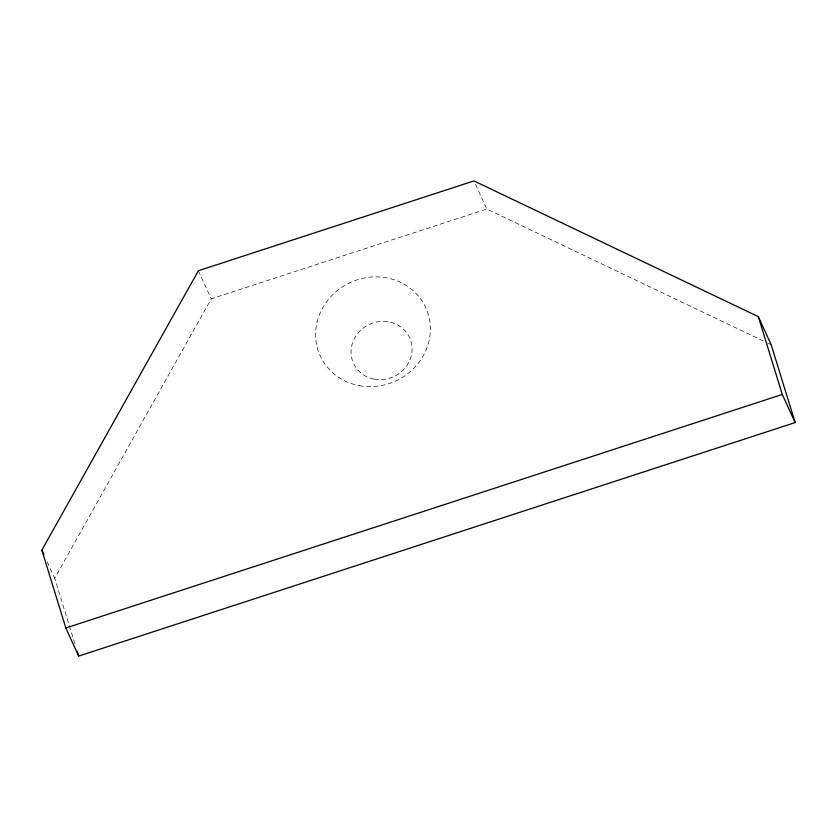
<?xml version="1.0" encoding="UTF-8"?>
<svg xmlns="http://www.w3.org/2000/svg" width="837" height="837" viewBox="0 0 837 837"><rect width="100%" height="100%" fill="white"/><g stroke="black" fill="none" stroke-linecap="round" stroke-linejoin="round"><path stroke-width="0.63" stroke-dasharray="4.18 3.14" d="M74.88 643.726L54.719 578.241L211.238 298.83L486.799 209.02L766.462 342.479M767.634 343.044L771.18 344.729M475.542 184.433L486.799 209.02M198.379 270.728L211.238 298.83M47.207 561.857L54.719 578.241M359.282 385.679A58.025 54.238 -24.6 0 0 428.105 313.802A58.025 54.238 -24.6 0 0 331.598 295.806A58.025 54.238 -24.6 0 0 359.282 385.679M374.275 379.171A30.854 28.845 -24.6 0 0 410.873 340.941A30.854 28.845 -24.6 0 0 359.554 331.368A30.854 28.845 -24.6 0 0 374.275 379.171"/><path stroke-width="1.26" d="M41.85 550.15L198.379 270.728L473.941 180.918L758.312 316.637L771.18 344.729L795.15 422.57L78.688 656.082L65.82 627.98L41.85 550.15L43.995 554.826M65.82 627.98L782.281 394.468L795.15 422.57M758.312 316.637L782.281 394.468M77.161 651.144L78.688 656.082"/></g></svg>
